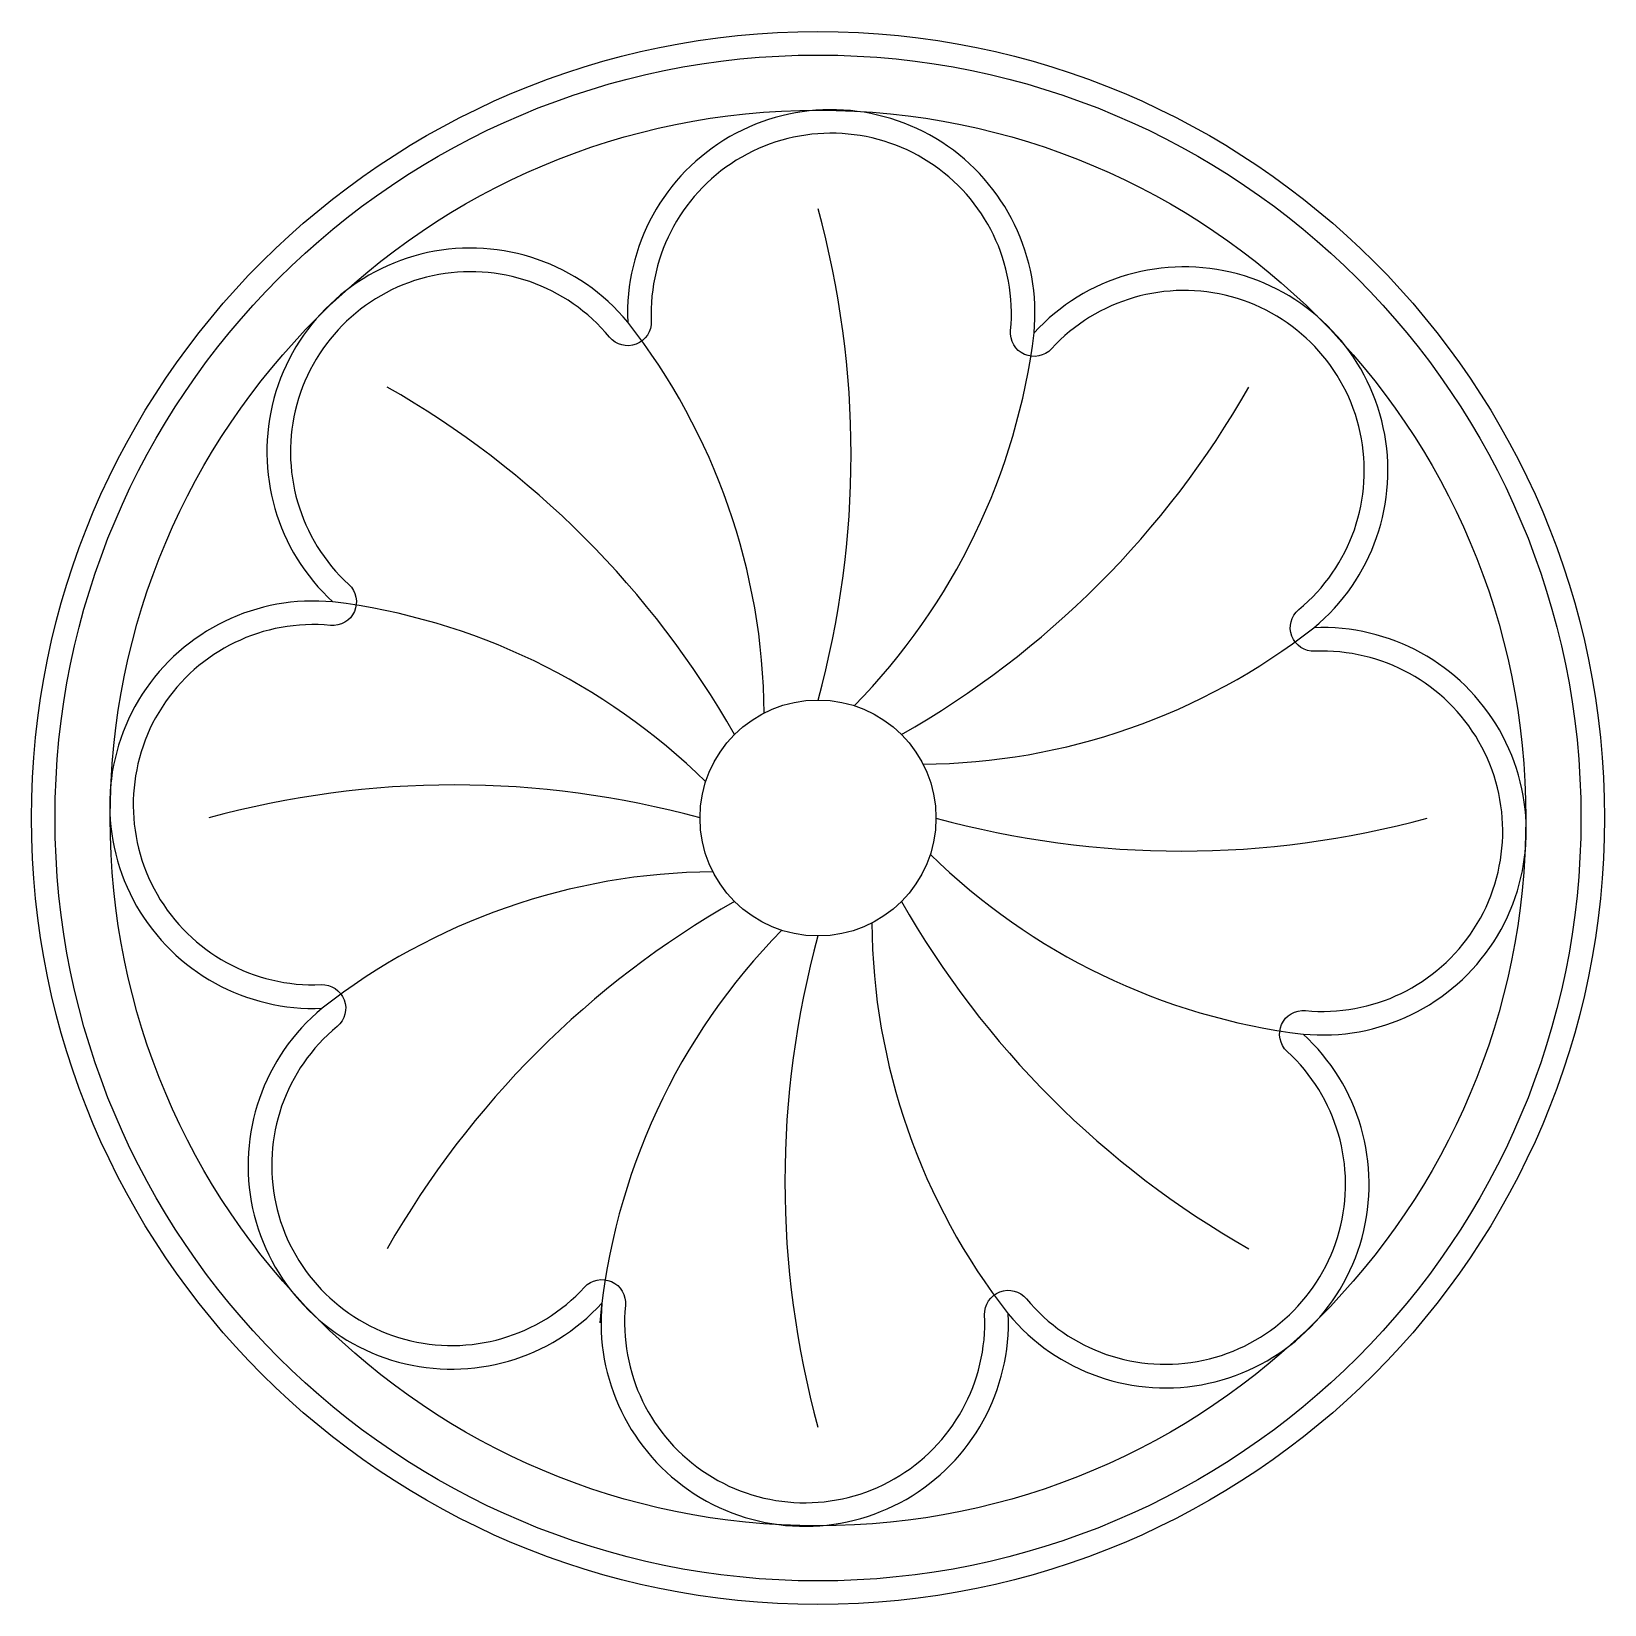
# Model space of a CAD drawing. Extents: x 274 to 474, y 328 to 528.
import ezdxf

# ---------------------------------------------------------------- set-up
doc = ezdxf.new("R2010")
doc.units = 0
doc.header["$LTSCALE"] = 10
doc.header["$MEASUREMENT"] = 0
doc.layers.add('3', color=3, linetype='CONTINUOUS')
doc.layers.add('4', color=4, linetype='CONTINUOUS')

msp = doc.modelspace()

# ---------------------------------------------------------------- linework, layer by layer
at = {"layer": '3'}
msp.add_lwpolyline([(347.64, 489.44, 1.071841), (314.49, 457.99, -0.719524), (312.17, 452.8, 1.071841), (310.97, 407.12, -0.719524), (313.01, 401.81, 1.071841), (344.46, 368.66, -0.719524), (349.65, 366.34, 1.071841), (395.33, 365.14, -0.719524), (400.64, 367.18, 1.071841), (433.79, 398.63, -0.719524), (436.11, 403.82, 1.071841), (437.31, 449.5, -0.719524), (435.27, 454.81, 1.071841), (403.82, 487.96, -0.719524), (398.63, 490.28, 1.071841), (352.95, 491.48, -0.719524)], format="xyb", close=True, dxfattribs=at)
msp.add_circle((374.14, 428.31), 97, dxfattribs=at)
for centre, start, end in [((260.35, 474.54), 344.6523, 15.3477), ((260.99, 380.54), 29.6523, 60.3477), ((326.37, 541.46), 299.6523, 330.3477), ((327.91, 314.52), 74.6523, 105.3477), ((420.37, 542.1), 254.6523, 285.3477), ((421.91, 315.16), 119.6523, 150.3477), ((487.29, 476.08), 209.6523, 240.3477), ((487.93, 382.08), 164.6523, 195.3477)]:
    msp.add_arc(centre, 118, start, end, dxfattribs=at)
at = {"layer": '4'}
msp.add_lwpolyline([(349.95, 491.35, 1.071841), (312.46, 455.78, 1.071841), (311.1, 404.12, 1.071841), (346.67, 366.63, 1.071841), (398.33, 365.27, 1.071841), (435.82, 400.84, 1.071841), (437.18, 452.5, 1.071841), (401.61, 489.99, 1.071841)], format="xyb", close=True, dxfattribs=at)
for radius in [100, 90, 15]:
    msp.add_circle((374.14, 428.31), radius, dxfattribs=at)
for centre, start, end in [((285.61, 441.02), 0.4449, 38.0313), ((320.53, 499.9), 315.4449, 353.0313), ((302.55, 374.7), 45.4449, 83.0313), ((386.85, 516.84), 270.4449, 308.0313), ((445.73, 481.92), 225.4449, 263.0313), ((361.43, 339.78), 90.4449, 128.0313), ((427.75, 356.72), 135.4449, 174.7855), ((462.67, 415.6), 180.4449, 218.0313)]:
    msp.add_arc(centre, 81.69, start, end, dxfattribs=at)

doc.saveas('drawing.dxf')
